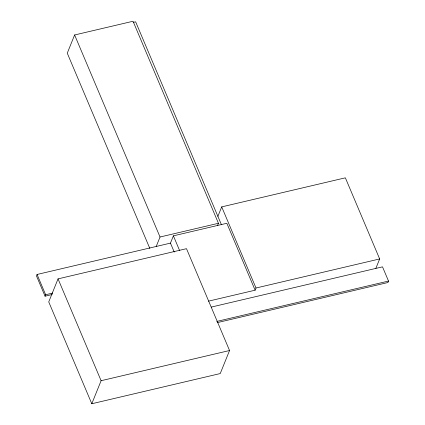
<?xml version="1.0" encoding="UTF-8"?>
<svg xmlns="http://www.w3.org/2000/svg" width="425" height="425" viewBox="0 0 425 425"><rect width="100%" height="100%" fill="white"/><g stroke="black" fill="none" stroke-linecap="round" stroke-linejoin="round"><path stroke-width="0.64" d="M217.563 225.462L218.445 223.284L133.03 21.25L74.614 34.977L67.267 53.167L149.844 248.487M208.478 301.155L255.122 290.195L226.838 223.284L173.4 235.843L170.457 243.121L37.071 274.47L36.481 275.926L45.05 296.193L52.132 294.525M45.05 296.193L45.634 294.737L37.071 274.47M58.044 278.869L48.737 301.909L91.795 403.75L220.235 373.559L229.548 350.519L186.49 248.678L58.044 278.869L101.102 380.71L91.795 403.75M156.209 246.468L160.034 237.012L74.614 34.977M217.887 216.352L221.712 206.89L345.366 177.825L379.663 258.947L375.843 268.409M255.122 290.195L256.004 288.012L221.712 206.89M211.289 307.078L382.505 266.842L388.519 281.058L387.929 282.513L217.472 322.575M133.174 22.413L135.649 21.829L221.393 224.639M160.034 237.012L218.445 223.284M45.634 294.737L52.721 293.069M256.004 288.012L379.663 258.947M216.771 321.428L388.519 281.058M101.102 380.71L229.548 350.519M173.4 235.843L179.695 250.745M170.457 243.121L174.239 252.062"/></g></svg>
